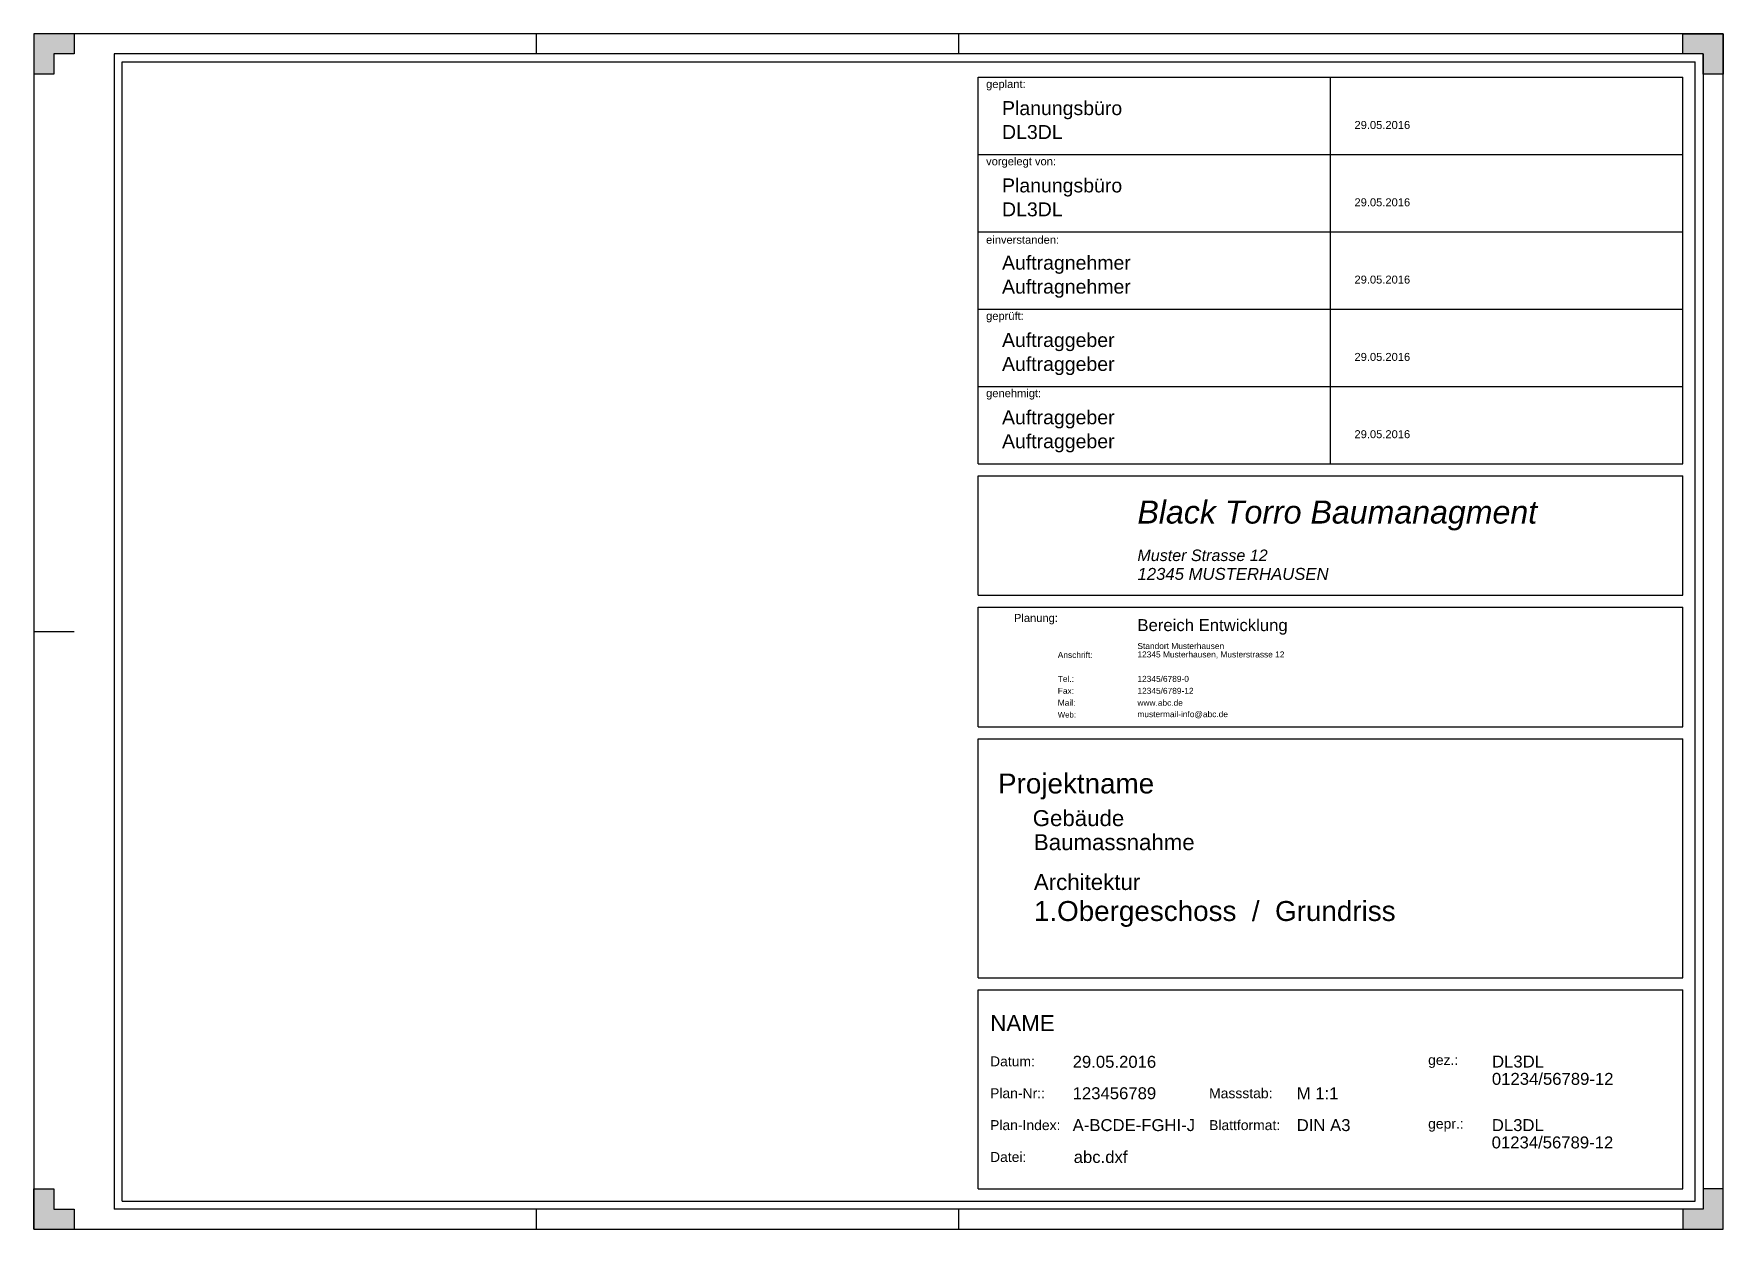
# Model space of a CAD drawing. Header units: millimetres. Extents: x 0 to 420, y 0 to 297.
import ezdxf

# ---------------------------------------------------------------- set-up
doc = ezdxf.new("R2010")
doc.units = ezdxf.units.MM
for name, color, linetype, true_color in [('Adresse Planungsbüro', 30, 'Continuous', 0xff7f00), ('Blattrahmen', 2, 'Continuous', 0xffff00), ('Faltmarken', 3, 'Continuous', 0x00ff00), ('Planecken', 2, 'Continuous', 0xffff00), ('Plankopf Linien dünn', 3, 'Continuous', 0x00ff00), ('Plankopf Rahmen', 3, 'Continuous', 0x00ff00), ('Plankopf Text ausgefüllt', 94, 'Continuous', 0x008000), ('Plankopf Text Vorgabe', 1, 'Continuous', 0xff0000), ('Zeichnungsrahmen rot', 1, 'Continuous', 0xff0000), ('Zeichnungsrahmen_blau', 5, 'Continuous', 0x0000ff)]:
    doc.layers.add(name, color=color, linetype=linetype, true_color=true_color)
doc.styles.add('textstyle0', font='')
doc.styles.add('textstyle1', font='')
doc.styles.add('textstyle10', font='')
doc.styles.add('textstyle11', font='')
doc.styles.add('textstyle12', font='')
doc.styles.add('textstyle13', font='')
doc.styles.add('textstyle14', font='')
doc.styles.add('textstyle15', font='')
doc.styles.add('textstyle16', font='')
doc.styles.add('textstyle17', font='')
doc.styles.add('textstyle18', font='')
doc.styles.add('textstyle19', font='')
doc.styles.add('textstyle20', font='')
doc.styles.add('textstyle21', font='')
doc.styles.add('textstyle22', font='')
doc.styles.add('textstyle23', font='')
doc.styles.add('textstyle24', font='')
doc.styles.add('textstyle25', font='')
doc.styles.add('textstyle26', font='')
doc.styles.add('textstyle27', font='')
doc.styles.add('textstyle28', font='')
doc.styles.add('textstyle29', font='')
doc.styles.add('textstyle3', font='')
doc.styles.add('textstyle30', font='')
doc.styles.add('textstyle31', font='')
doc.styles.add('textstyle32', font='')
doc.styles.add('textstyle33', font='')
doc.styles.add('textstyle34', font='')
doc.styles.add('textstyle35', font='')
doc.styles.add('textstyle36', font='')
doc.styles.add('textstyle37', font='')
doc.styles.add('textstyle38', font='')
doc.styles.add('textstyle39', font='')
doc.styles.add('textstyle4', font='')
doc.styles.add('textstyle40', font='')
doc.styles.add('textstyle41', font='')
doc.styles.add('textstyle42', font='')
doc.styles.add('textstyle43', font='')
doc.styles.add('textstyle44', font='')
doc.styles.add('textstyle45', font='')
doc.styles.add('textstyle46', font='')
doc.styles.add('textstyle47', font='')
doc.styles.add('textstyle48', font='')
doc.styles.add('textstyle49', font='')
doc.styles.add('textstyle50', font='')
doc.styles.add('textstyle51', font='')
doc.styles.add('textstyle52', font='')
doc.styles.add('textstyle53', font='')
doc.styles.add('textstyle54', font='')
doc.styles.add('textstyle55', font='')
doc.styles.add('textstyle56', font='')
doc.styles.add('textstyle57', font='')
doc.styles.add('textstyle58', font='')
doc.styles.add('textstyle59', font='')
doc.styles.add('textstyle6', font='')
doc.styles.add('textstyle60', font='')
doc.styles.add('textstyle61', font='')
doc.styles.add('textstyle62', font='')
doc.styles.add('textstyle63', font='')
doc.styles.add('textstyle64', font='')
doc.styles.add('textstyle65', font='')
doc.styles.add('textstyle66', font='')
doc.styles.add('textstyle7', font='')
doc.styles.add('textstyle8', font='')
doc.styles.add('textstyle9', font='')
doc.styles.get('textstyle0').set_extended_font_data('Liberation Sans')
doc.styles.get('textstyle1').set_extended_font_data('Liberation Sans')
doc.styles.get('textstyle10').set_extended_font_data('Liberation Sans')
doc.styles.get('textstyle11').set_extended_font_data('Liberation Sans')
doc.styles.get('textstyle12').set_extended_font_data('Liberation Sans')
doc.styles.get('textstyle13').set_extended_font_data('Liberation Sans')
doc.styles.get('textstyle14').set_extended_font_data('Liberation Sans')
doc.styles.get('textstyle15').set_extended_font_data('Liberation Sans')
doc.styles.get('textstyle16').set_extended_font_data('Liberation Sans')
doc.styles.get('textstyle17').set_extended_font_data('Liberation Sans')
doc.styles.get('textstyle18').set_extended_font_data('Liberation Sans')
doc.styles.get('textstyle19').set_extended_font_data('Liberation Sans')
doc.styles.get('textstyle20').set_extended_font_data('Liberation Sans')
doc.styles.get('textstyle21').set_extended_font_data('Liberation Sans')
doc.styles.get('textstyle22').set_extended_font_data('Liberation Sans')
doc.styles.get('textstyle23').set_extended_font_data('Liberation Sans')
doc.styles.get('textstyle24').set_extended_font_data('Liberation Sans')
doc.styles.get('textstyle25').set_extended_font_data('Liberation Sans')
doc.styles.get('textstyle26').set_extended_font_data('Liberation Sans')
doc.styles.get('textstyle27').set_extended_font_data('Liberation Sans')
doc.styles.get('textstyle28').set_extended_font_data('Liberation Sans', italic=True)
doc.styles.get('textstyle29').set_extended_font_data('Liberation Sans', italic=True)
doc.styles.get('textstyle3').set_extended_font_data('Liberation Sans')
doc.styles.get('textstyle30').set_extended_font_data('Liberation Sans', italic=True)
doc.styles.get('textstyle31').set_extended_font_data('Liberation Sans')
doc.styles.get('textstyle32').set_extended_font_data('Liberation Sans')
doc.styles.get('textstyle33').set_extended_font_data('Liberation Sans')
doc.styles.get('textstyle34').set_extended_font_data('Liberation Sans')
doc.styles.get('textstyle35').set_extended_font_data('Liberation Sans')
doc.styles.get('textstyle36').set_extended_font_data('Liberation Sans')
doc.styles.get('textstyle37').set_extended_font_data('Liberation Sans')
doc.styles.get('textstyle38').set_extended_font_data('Liberation Sans')
doc.styles.get('textstyle39').set_extended_font_data('Liberation Sans')
doc.styles.get('textstyle4').set_extended_font_data('Liberation Sans')
doc.styles.get('textstyle40').set_extended_font_data('Liberation Sans')
doc.styles.get('textstyle41').set_extended_font_data('Liberation Sans')
doc.styles.get('textstyle42').set_extended_font_data('Liberation Sans')
doc.styles.get('textstyle43').set_extended_font_data('Liberation Sans')
doc.styles.get('textstyle44').set_extended_font_data('Liberation Sans')
doc.styles.get('textstyle45').set_extended_font_data('Liberation Sans')
doc.styles.get('textstyle46').set_extended_font_data('Liberation Sans')
doc.styles.get('textstyle47').set_extended_font_data('Liberation Sans')
doc.styles.get('textstyle48').set_extended_font_data('Liberation Sans')
doc.styles.get('textstyle49').set_extended_font_data('Liberation Sans')
doc.styles.get('textstyle50').set_extended_font_data('Liberation Sans')
doc.styles.get('textstyle51').set_extended_font_data('Liberation Sans')
doc.styles.get('textstyle52').set_extended_font_data('Liberation Sans')
doc.styles.get('textstyle53').set_extended_font_data('Liberation Sans')
doc.styles.get('textstyle54').set_extended_font_data('Liberation Sans')
doc.styles.get('textstyle55').set_extended_font_data('Liberation Sans')
doc.styles.get('textstyle56').set_extended_font_data('Liberation Sans')
doc.styles.get('textstyle57').set_extended_font_data('Liberation Sans')
doc.styles.get('textstyle58').set_extended_font_data('Liberation Sans')
doc.styles.get('textstyle59').set_extended_font_data('Liberation Sans')
doc.styles.get('textstyle6').set_extended_font_data('Liberation Sans')
doc.styles.get('textstyle60').set_extended_font_data('Liberation Sans')
doc.styles.get('textstyle61').set_extended_font_data('Liberation Sans')
doc.styles.get('textstyle62').set_extended_font_data('Liberation Sans')
doc.styles.get('textstyle63').set_extended_font_data('Liberation Sans')
doc.styles.get('textstyle64').set_extended_font_data('Liberation Sans')
doc.styles.get('textstyle65').set_extended_font_data('Liberation Sans')
doc.styles.get('textstyle66').set_extended_font_data('Liberation Sans')
doc.styles.get('textstyle7').set_extended_font_data('Liberation Sans')
doc.styles.get('textstyle8').set_extended_font_data('Liberation Sans')
doc.styles.get('textstyle9').set_extended_font_data('Liberation Sans')

msp = doc.modelspace()

# ---------------------------------------------------------------- hatches: boundary and pattern name
at = {"layer": 'Planecken'}
for points in [[(10, 297), (10, 292), (5, 292), (5, 287), (0, 287), (0, 297)], [(410, 297), (420, 297), (420, 287), (415, 287), (415, 292), (410, 292)], [(0, 0), (0, 10), (5, 10), (5, 5), (10, 5), (10, 0)], [(410, 0), (420, 0), (420, 10), (415, 10), (415, 5), (410, 5)]]:
    msp.add_hatch(color=256, dxfattribs=at).paths.add_polyline_path(points)

# ---------------------------------------------------------------- linework, layer by layer
at = {"layer": 'Blattrahmen'}
for p, q in [((420, 297), (0, 297)), ((0, 297), (0, 0)), ((420, 0), (420, 297)), ((0, 0), (420, 0))]:
    msp.add_line(p, q, dxfattribs=at)
at = {"layer": 'Faltmarken'}
for p, q in [((125, 292), (125, 297)), ((230, 292), (230, 297)), ((0, 148.5), (10, 148.5)), ((125, 0), (125, 5)), ((230, 0), (230, 5))]:
    msp.add_line(p, q, dxfattribs=at)
at = {"layer": 'Planecken'}
for p, q in [((10, 297), (10, 292)), ((410, 297), (420, 297)), ((410, 292), (410, 297)), ((420, 297), (420, 287)), ((10, 292), (5, 292)), ((5, 292), (5, 287)), ((415, 292), (410, 292)), ((415, 287), (415, 292)), ((5, 287), (0, 287)), ((420, 287), (415, 287)), ((0, 0), (0, 10)), ((0, 10), (5, 10)), ((5, 10), (5, 5)), ((420, 10), (415, 10)), ((415, 10), (415, 5)), ((420, 0), (420, 10)), ((5, 5), (10, 5)), ((10, 5), (10, 0)), ((415, 5), (410, 5)), ((410, 5), (410, 0)), ((0, 0), (10, 0)), ((410, 0), (420, 0))]:
    msp.add_line(p, q, dxfattribs=at)
at = {"layer": 'Plankopf Linien dünn'}
for p, q in [((322.38, 267), (322.38, 286.21)), ((234.77, 267), (322.38, 267)), ((322.38, 247.8), (322.38, 267.6)), ((322.38, 267), (410, 267)), ((322.38, 228.59), (322.38, 248.39)), ((234.77, 247.8), (322.38, 247.8)), ((322.38, 247.8), (410, 247.8)), ((234.77, 228.59), (322.38, 228.59)), ((322.38, 209.39), (322.38, 229.19)), ((322.38, 228.59), (410, 228.59)), ((234.77, 209.39), (322.38, 209.39)), ((322.38, 190.18), (322.38, 209.98)), ((322.38, 209.39), (410, 209.39))]:
    msp.add_line(p, q, dxfattribs=at)
at = {"layer": 'Plankopf Rahmen'}
for p, q in [((234.77, 267), (234.77, 286.21)), ((234.77, 286.21), (410, 286.21)), ((410, 267), (410, 286.21)), ((234.77, 247.8), (234.77, 267)), ((410, 247.8), (410, 267)), ((234.77, 228.59), (234.77, 247.8)), ((410, 228.59), (410, 247.8)), ((234.77, 209.39), (234.77, 228.59)), ((410, 209.39), (410, 228.59)), ((234.77, 190.18), (234.77, 209.39)), ((410, 190.18), (410, 209.39)), ((234.77, 190.18), (410, 190.18)), ((234.77, 157.51), (234.77, 187.21)), ((234.77, 187.21), (410, 187.21)), ((410, 157.51), (410, 187.21)), ((234.77, 157.51), (410, 157.51)), ((234.77, 124.84), (234.77, 154.54)), ((234.77, 154.54), (410, 154.54)), ((410, 124.84), (410, 154.54)), ((234.77, 124.84), (410, 124.84)), ((234.77, 62.47), (234.77, 121.87)), ((234.77, 121.87), (410, 121.87)), ((410, 62.47), (410, 121.87)), ((234.77, 62.47), (410, 62.47)), ((234.77, 10), (234.77, 59.5)), ((234.77, 59.5), (410, 59.5)), ((410, 10), (410, 59.5)), ((234.77, 10), (410, 10))]:
    msp.add_line(p, q, dxfattribs=at)
at = {"layer": 'Zeichnungsrahmen rot'}
for p, q in [((22, 7), (22, 290)), ((22, 290), (413, 290)), ((413, 7), (413, 290)), ((22, 7), (413, 7))]:
    msp.add_line(p, q, dxfattribs=at)
at = {"layer": 'Zeichnungsrahmen_blau'}
for p, q in [((415, 292), (20, 292)), ((20, 292), (20, 5)), ((415, 292), (415, 5)), ((415, 5), (20, 5))]:
    msp.add_line(p, q, dxfattribs=at)

# ---------------------------------------------------------------- texts
at = {"layer": 'Adresse Planungsbüro', "attachment_point": 4}
for s, insert, char_height, style in [('\\H5.71429;Black Torro Baumanagment', (274.37, 177.31), 3.96, 'textstyle28'), ('\\H2.85714;Muster Strasse 12', (274.37, 167.41), 1.98, 'textstyle29'), ('12345 MUSTERHAUSEN', (274.4, 162.79), 2.97, 'textstyle30')]:
    msp.add_mtext(s, dxfattribs=dict(at, insert=insert, char_height=char_height, style=style))
at = {"layer": 'Plankopf Text ausgefüllt'}
for s, insert, char_height, attachment_point, style in [('Planungsbüro', (240.71, 280.27), 3.465, 1, 'textstyle6'), ('Planungsbüro', (240.71, 280.27), 3.465, 1, 'textstyle7'), ('DL3DL', (240.71, 274.33), 3.465, 1, 'textstyle10'), ('DL3DL', (240.71, 274.33), 3.465, 1, 'textstyle11'), ('29.05.2016', (328.33, 274.33), 1.98, 4, 'textstyle17'), ('Planungsbüro', (240.71, 261.06), 3.465, 1, 'textstyle8'), ('Planungsbüro', (240.71, 261.06), 3.465, 1, 'textstyle9'), ('DL3DL', (240.71, 255.12), 3.465, 1, 'textstyle12'), ('DL3DL', (240.71, 255.12), 3.465, 1, 'textstyle13'), ('29.05.2016', (328.33, 255.12), 1.98, 4, 'textstyle18'), ('Auftragnehmer', (240.71, 241.86), 3.465, 1, 'textstyle26'), ('Auftragnehmer', (240.71, 235.92), 3.465, 1, 'textstyle27'), ('29.05.2016', (328.33, 235.92), 1.98, 4, 'textstyle19'), ('Auftraggeber', (240.71, 222.65), 3.465, 1, 'textstyle22'), ('Auftraggeber', (240.71, 216.71), 3.465, 1, 'textstyle24'), ('29.05.2016', (328.33, 216.71), 1.98, 4, 'textstyle20'), ('Auftraggeber', (240.71, 203.45), 3.465, 1, 'textstyle25'), ('Auftraggeber', (240.71, 197.51), 3.465, 1, 'textstyle23'), ('29.05.2016', (328.33, 197.51), 1.98, 4, 'textstyle21'), ('Bereich Entwicklung', (274.37, 151.57), 2.97, 1, 'textstyle31'), ('Standort Musterhausen', (274.37, 145.63), 1.485, 1, 'textstyle37'), ('12345 Musterhausen, Musterstrasse 12', (274.37, 142.66), 1.485, 4, 'textstyle38'), ('12345/6789-0', (274.37, 136.72), 1.485, 4, 'textstyle39'), ('12345/6789-12', (274.37, 133.75), 1.485, 4, 'textstyle40'), ('www.abc.de', (274.37, 130.78), 1.485, 4, 'textstyle42'), ('mustermail-info@abc.de', (274.37, 127.81), 1.485, 4, 'textstyle41'), ('Projektname', (239.72, 109.99), 4.95, 4, 'textstyle43'), ('Gebäude', (248.34, 102.1), 3.96, 4, 'textstyle44'), ('Baumassnahme', (248.63, 96.13), 3.96, 4, 'textstyle45'), ('Architektur', (248.63, 86.23), 3.96, 4, 'textstyle46'), ('1.Obergeschoss  /  Grundriss', (248.63, 78.31), 4.95, 4, 'textstyle47'), ('NAME', (237.8, 51.21), 3.96, 4, 'textstyle48'), ('29.05.2016', (258.27, 41.57), 2.97, 4, 'textstyle57'), ('DL3DL', (362.53, 41.63), 2.97, 4, 'textstyle64'), ('01234/56789-12', (362.5, 37.33), 2.97, 4, 'textstyle66'), ('123456789', (258.27, 33.76), 2.97, 4, 'textstyle58'), ('M 1:1', (313.97, 33.76), 2.97, 4, 'textstyle61'), ('A-BCDE-FGHI-J', (258.27, 25.84), 2.97, 4, 'textstyle60'), ('DIN A3', (313.97, 25.84), 2.97, 4, 'textstyle62'), ('DL3DL', (362.48, 25.84), 2.97, 4, 'textstyle63'), ('01234/56789-12', (362.44, 21.54), 2.97, 4, 'textstyle65'), ('abc.dxf', (258.53, 17.92), 2.97, 4, 'textstyle59')]:
    msp.add_mtext(s, dxfattribs=dict(at, insert=insert, char_height=char_height, attachment_point=attachment_point, style=style))
at = {"layer": 'Plankopf Text Vorgabe', "attachment_point": 4}
for s, insert, char_height, style in [('geplant:', (236.75, 284.23), 1.98, 'textstyle0'), ('geplant:', (236.75, 284.23), 1.98, 'textstyle1'), ('vorgelegt von:', (236.75, 265.02), 1.98, 'textstyle4'), ('einverstanden:', (236.75, 245.82), 1.98, 'textstyle3'), ('geprüft:', (236.75, 226.61), 1.98, 'textstyle14'), ('genehmigt:', (236.75, 207.41), 1.98, 'textstyle15'), ('Planung:', (243.68, 151.57), 1.98, 'textstyle16'), ('Anschrift:', (254.57, 142.66), 1.485, 'textstyle32'), ('Tel.:', (254.57, 136.72), 1.485, 'textstyle36'), ('Fax:', (254.57, 133.75), 1.485, 'textstyle33'), ('Mail:', (254.57, 130.78), 1.485, 'textstyle34'), ('Web:', (254.57, 127.81), 1.386, 'textstyle35'), ('Datum:', (237.74, 41.68), 2.475, 'textstyle49'), ('gez.:', (346.64, 41.68), 2.475, 'textstyle55'), ('Plan-Nr::', (237.74, 33.76), 2.475, 'textstyle50'), ('Massstab:', (292.19, 33.76), 2.475, 'textstyle53'), ('Plan-Index:', (237.74, 25.84), 2.475, 'textstyle51'), ('Blattformat:', (292.19, 25.84), 2.475, 'textstyle54'), ('gepr.:', (346.64, 25.84), 2.475, 'textstyle56'), ('Datei:', (237.74, 17.92), 2.475, 'textstyle52')]:
    msp.add_mtext(s, dxfattribs=dict(at, insert=insert, char_height=char_height, style=style))

doc.saveas('drawing.dxf')
